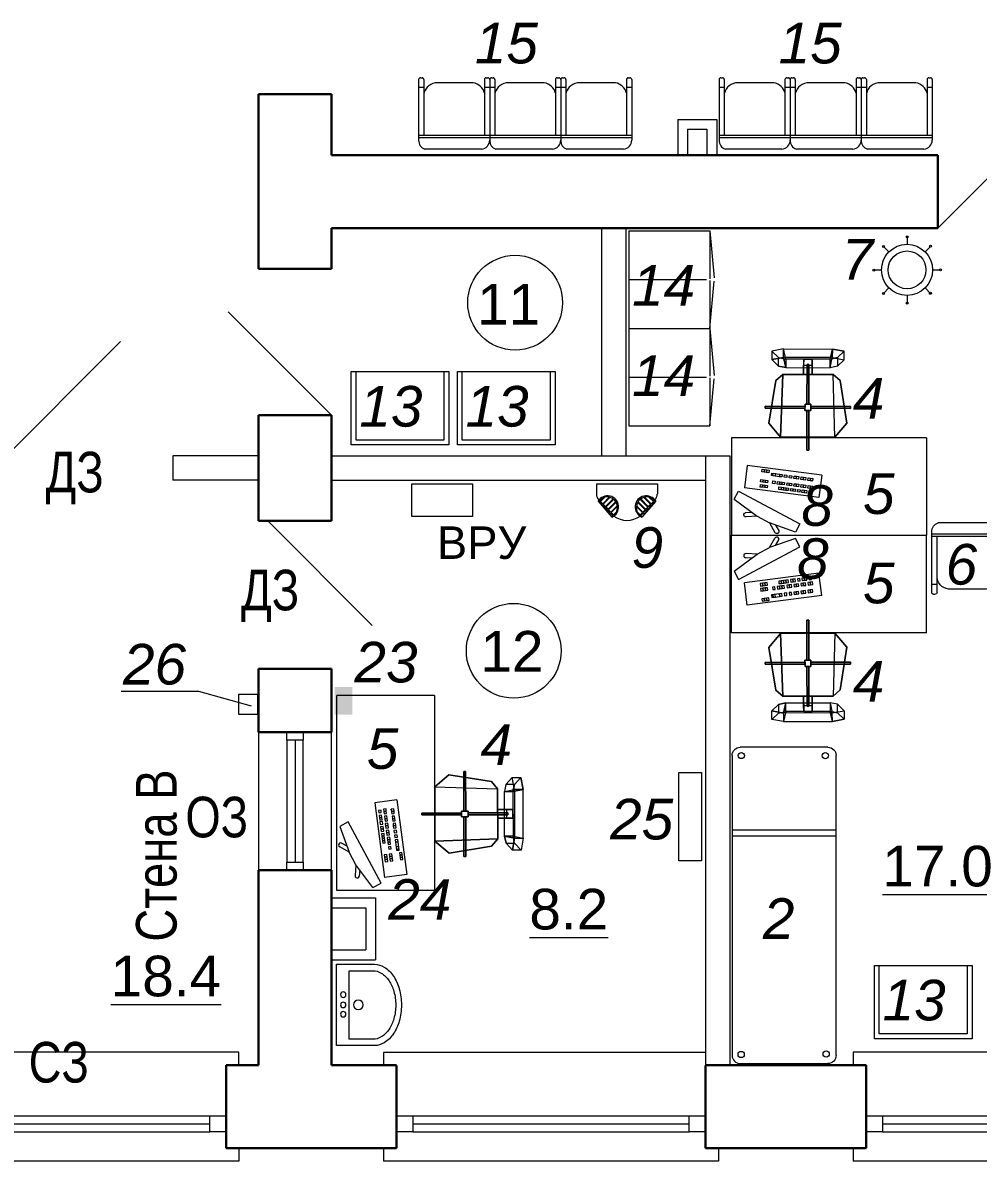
# Model space of a CAD drawing. Header units: metres. Extents: x 14591 to 15202, y 5442 to 5571.
# Drawn here: x 15081.36 to 15087.24, y 5452.81 to 5459.81 of the extents above; entities that cross this region are included whole.
import ezdxf
from ezdxf.enums import TextEntityAlignment as Align

# ---------------------------------------------------------------- set-up
doc = ezdxf.new("R2010")
doc.units = ezdxf.units.M
doc.header["$MEASUREMENT"] = 0
doc.linetypes.add('AM_DIN_F_W050x2', pattern=[0.003125, 0.00225, -0.000875])
for name, color, linetype, lineweight in [('1', 7, 'Continuous', 0), ('Level 44', 7, 'Continuous', 0), ('Level 63', 7, 'Continuous', 0), ('Стены', 7, 'Continuous', 13), ('ТХ Мебель', 7, 'Continuous', 30)]:
    doc.layers.add(name, color=color, linetype=linetype, lineweight=lineweight)
doc.layers.add('OBORUD MED', color=7, linetype='Continuous', lineweight=0, true_color=0xd20000)
doc.styles.add('MONOTXT', font='monotxt.shx', dxfattribs={"width": 0.8, "height": 0.5})
doc.styles.add('Style-Arial', font='arial.ttf')
doc.styles.add('Style-Arial IF', font='ariali.ttf')

# ---------------------------------------------------------------- blocks, each defined once
blk = doc.blocks.new('*U50')
at = {"layer": 'Стены', "color": 7, "linetype": 'Continuous', "lineweight": 0}
for p, q in [((-1.03, 0.335), (1.03, 0.335)), ((-1.03, 0.255), (-1.03, 0.335)), ((1.03, 0.255), (1.03, 0.335)), ((0.85, 0.155), (-0.85, 0.155)), ((0.85, 0.105), (-0.85, 0.105)), ((0.85, 0.055), (-0.85, 0.055)), ((1.03, -0.335), (1.03, -0.255)), ((-0.95, -0.335), (1.03, -0.335))]:
    blk.add_line(p, q, dxfattribs=at)
at = {"layer": 'Стены', "color": 7, "linetype": 'Continuous', "lineweight": 30}
for p, q in [((-0.95, -0.255), (-0.95, 0.255)), ((0.95, -0.255), (0.95, 0.255))]:
    blk.add_line(p, q, dxfattribs=at)
at = {"layer": 'Стены', "color": 7, "linetype": 'Continuous', "lineweight": 13, "flags": 128}
for points in [[(-0.95, 0.155), (-0.85, 0.155), (-0.85, 0.055), (-0.95, 0.055), (-0.95, 0.155)], [(0.85, 0.155), (0.95, 0.155), (0.95, 0.055), (0.85, 0.055), (0.85, 0.155)]]:
    blk.add_lwpolyline(points, close=True, dxfattribs=at)
blk = doc.blocks.new('*U54')
at = {"layer": 'Стены', "color": 7, "linetype": 'Continuous', "lineweight": 0}
for p, q in [((-0.335, -1.03), (-0.335, 1.03)), ((-0.255, 1.03), (-0.335, 1.03)), ((0.335, 1.03), (0.255, 1.03)), ((0.335, -1.03), (0.335, 1.03)), ((-0.155, 0.85), (-0.155, -0.85)), ((-0.105, 0.85), (-0.105, -0.85)), ((-0.055, 0.85), (-0.055, -0.85)), ((-0.255, -1.03), (-0.335, -1.03)), ((0.255, -1.03), (0.335, -1.03))]:
    blk.add_line(p, q, dxfattribs=at)
at = {"layer": 'Стены', "color": 7, "linetype": 'Continuous', "lineweight": 30}
for p, q in [((0.255, 0.95), (-0.255, 0.95)), ((0.255, -0.95), (-0.255, -0.95))]:
    blk.add_line(p, q, dxfattribs=at)
at = {"layer": 'Стены', "color": 7, "linetype": 'Continuous', "lineweight": 13, "flags": 128}
for points in [[(-0.155, 0.85), (-0.155, 0.95), (-0.055, 0.95), (-0.055, 0.85), (-0.155, 0.85)], [(-0.155, -0.95), (-0.155, -0.85), (-0.055, -0.85), (-0.055, -0.95), (-0.155, -0.95)]]:
    blk.add_lwpolyline(points, close=True, dxfattribs=at)
blk = doc.blocks.new('ум6')
at = {"layer": 'Стены', "color": 7, "linetype": 'Continuous', "lineweight": 0}
for p, q in [((-0.3251, 0), (-0.3251, -0.3056)), ((0.3251, 0), (-0.3251, 0)), ((0.3251, -0.3056), (0.3251, 0)), ((-0.2736, -0.1025), (-0.2736, -0.2938)), ((0.275, -0.1025), (-0.2736, -0.1025)), ((0.275, -0.2938), (0.275, -0.1025))]:
    blk.add_line(p, q, dxfattribs=at)
for centre, radius in [((-0.0823, -0.0542), 0.0217), ((-0.0007, -0.0542), 0.0217), ((0.0743, -0.0542), 0.0217), ((-0.0007, -0.1758), 0.0383)]:
    blk.add_circle(centre, radius, dxfattribs=at)
for centre, radius, start, end in [((-0.1804, -0.3056), 0.1447, 180, 212.11537), ((-0.1515, -0.2938), 0.1221, 180, 212.11537), ((-0.0786, -0.248), 0.2081, 212.11537, 236.5784), ((0.08, -0.248), 0.2081, 303.4216, 327.88463), ((0.1529, -0.2938), 0.1221, 327.88463, 0), ((0.1804, -0.3056), 0.1447, 327.88463, 0), ((-0.094, -0.2514), 0.2467, 212.11537, 236.5784), ((-0.0307, -0.1754), 0.2951, 236.5784, 254.7118), ((0.0321, -0.1754), 0.2951, 285.2882, 303.4216), ((0.094, -0.2514), 0.2467, 303.4216, 327.88463), ((-0.0372, -0.1654), 0.3498, 236.5784, 254.7118), ((0, -0.0292), 0.491, 254.7118, 270), ((0.0007, -0.0606), 0.4142, 254.7118, 270), ((0, -0.0292), 0.491, 270, 285.2882), ((0.0007, -0.0606), 0.4142, 270, 285.2882), ((0.0372, -0.1654), 0.3498, 285.2882, 303.4216)]:
    blk.add_arc(centre, radius, start, end, dxfattribs=at)
blk = doc.blocks.new('*U124')
at = {"color": 7, "linetype": 'Continuous', "lineweight": 0, "flags": 128}
blk.add_lwpolyline([(-0.2254, 0.3004), (0.2254, 0.3004), (0.2254, -0.3004), (-0.2254, -0.3004), (-0.2254, 0.3004)], close=True, dxfattribs=at)
blk.add_lwpolyline([(-0.2254, 0.2704), (0.1954, 0.2704), (0.1954, -0.2704), (-0.2254, -0.2704)], dxfattribs=at)
blk = doc.blocks.new('*U123')
at = {"color": 7, "linetype": 'Continuous', "lineweight": 0}
for p, q in [((-0.4658, 0.3201), (-0.4658, -0.3201)), ((-0.426, -0.3201), (-0.426, 0.3201))]:
    blk.add_line(p, q, dxfattribs=at)
at = {"color": 7, "linetype": 'Continuous', "lineweight": 0, "extrusion": (0, 0, -1), "flags": 128}
for points in [[(0.9227, 0.3201), (-0.9228, 0.3201)], [(0.9727, -0.2701), (0.9727, 0.2701)], [(-0.9728, 0.2701), (-0.9728, -0.2701)], [(-0.9228, -0.3201), (0.9227, -0.3201)]]:
    blk.add_lwpolyline(points, dxfattribs=at)
at = {"color": 7, "linetype": 'Continuous', "lineweight": 0, "extrusion": (0, 0, -1)}
for centre in [(0.922, 0.263), (-0.9173, 0.2639), (0.9207, -0.2534), (-0.914, -0.2592)]:
    blk.add_circle(centre, 0.0191, dxfattribs=at)
at = {"color": 7, "linetype": 'Continuous', "lineweight": 0}
for centre, start, end in [((-0.9227, 0.2701), 90, 180), ((-0.9227, -0.2701), 180, 270), ((0.9228, -0.2701), 270, 0)]:
    blk.add_arc(centre, 0.05, start, end, dxfattribs=at)
at = {"color": 7, "linetype": 'Continuous', "lineweight": 0, "extrusion": (0, 0, -1)}
blk.add_arc((-0.9228, 0.2701), 0.05, 90, 180, dxfattribs=at)
blk = doc.blocks.new('*U130')
at = {"layer": 'Стены', "color": 7, "linetype": 'Continuous', "lineweight": 0}
blk.add_line((-0.3, -0.2627), (0.3, -0.2627), dxfattribs=at)
at = {"layer": 'ТХ Мебель', "color": 7, "linetype": 'Continuous', "lineweight": 0, "ltscale": 5e-05}
for p, q in [((-0.3, 0.2373), (-0.0099, 0.2627)), ((-0.3, 0.2373), (-0.0048, 0.2373)), ((-0.3, -0.2627), (-0.3, 0.2373)), ((0, -0.2627), (0, 0.2148)), ((0.0048, 0.2373), (0.3, 0.2373)), ((0.3, 0.2373), (0.0105, 0.2626)), ((0.3, -0.2627), (0.3, 0.2373))]:
    blk.add_line(p, q, dxfattribs=at)
blk = doc.blocks.new('*U129')
at = {"color": 7, "linetype": 'Continuous', "lineweight": 0}
blk.add_line((-0.6, -0.0269), (-0.6, 0.5731), dxfattribs=at)
at = {"layer": 'Стены', "color": 7, "linetype": 'Continuous', "lineweight": 0}
for p, q in [((0.6, 0.5731), (-0.6, 0.5731)), ((0.6, -0.0269), (0.6, 0.5731)), ((0.1788, 0.5028), (0.2063, 0.5541)), ((0.5556, 0.301), (0.1788, 0.5028)), ((0.2063, 0.5541), (0.3657, 0.4974)), ((0.3283, 0.5107), (0.3089, 0.5443)), ((0.3657, 0.4974), (0.3324, 0.5551)), ((0.4423, 0.4564), (0.3657, 0.4974)), ((0.4423, 0.4564), (0.5088, 0.4606)), ((0.5827, 0.3515), (0.4423, 0.4564)), ((0.474, 0.4326), (0.5128, 0.4351)), ((0.5827, 0.3515), (0.5556, 0.301)), ((0.0435, 0.2035), (0.0614, 0.3404)), ((0.0614, 0.3404), (0.5202, 0.2805)), ((0.0987, 0.2708), (0.1007, 0.2863)), ((0.1007, 0.2863), (0.1152, 0.2844)), ((0.1072, 0.3016), (0.1092, 0.3172)), ((0.1216, 0.2998), (0.1072, 0.3016)), ((0.1092, 0.3172), (0.1237, 0.3153)), ((0.1152, 0.2844), (0.1132, 0.2689)), ((0.1132, 0.2689), (0.1152, 0.2844)), ((0.1152, 0.2844), (0.1297, 0.2825)), ((0.1237, 0.3153), (0.1216, 0.2998)), ((0.1297, 0.2825), (0.1276, 0.267)), ((0.1361, 0.2979), (0.1381, 0.3134)), ((0.1506, 0.296), (0.1361, 0.2979)), ((0.1381, 0.3134), (0.1526, 0.3115)), ((0.1421, 0.2651), (0.1441, 0.2806)), ((0.1441, 0.2806), (0.1586, 0.2787)), ((0.1506, 0.296), (0.1526, 0.3115)), ((0.1526, 0.3115), (0.1506, 0.296)), ((0.1651, 0.2941), (0.1506, 0.296)), ((0.1526, 0.3115), (0.1671, 0.3096)), ((0.1671, 0.3096), (0.1651, 0.2941)), ((0.177, 0.2925), (0.1791, 0.308)), ((0.1915, 0.2906), (0.177, 0.2925)), ((0.1791, 0.308), (0.1935, 0.3061)), ((0.1935, 0.3061), (0.1915, 0.2906)), ((0.206, 0.2887), (0.208, 0.3042)), ((0.2205, 0.2868), (0.206, 0.2887)), ((0.208, 0.3042), (0.2225, 0.3023)), ((0.2225, 0.3023), (0.2205, 0.2868)), ((0.2205, 0.2868), (0.2225, 0.3023)), ((0.2349, 0.285), (0.2205, 0.2868)), ((0.2225, 0.3023), (0.237, 0.3005)), ((0.237, 0.3005), (0.2349, 0.285)), ((0.2493, 0.2831), (0.2513, 0.2986)), ((0.2638, 0.2812), (0.2493, 0.2831)), ((0.2513, 0.2986), (0.2658, 0.2967)), ((0.2658, 0.2967), (0.2638, 0.2812)), ((0.2638, 0.2812), (0.2658, 0.2967)), ((0.2782, 0.2793), (0.2638, 0.2812)), ((0.2658, 0.2967), (0.2803, 0.2948)), ((0.2782, 0.2793), (0.2803, 0.2948)), ((0.2803, 0.2948), (0.2782, 0.2793)), ((0.2803, 0.2948), (0.2947, 0.2929)), ((0.2927, 0.2774), (0.2947, 0.2929)), ((0.2947, 0.2929), (0.2927, 0.2774)), ((0.2947, 0.2929), (0.3092, 0.291)), ((0.3092, 0.291), (0.3072, 0.2755)), ((0.3781, 0.2663), (0.3801, 0.2818)), ((0.3801, 0.2818), (0.3946, 0.2799)), ((0.5023, 0.1436), (0.5202, 0.2805)), ((0.1039, 0.2701), (0.0986, 0.2708)), ((0.1132, 0.2689), (0.0987, 0.2708)), ((0.0988, 0.2235), (0.1008, 0.239)), ((0.106, 0.2225), (0.0988, 0.2235)), ((0.1133, 0.2216), (0.0988, 0.2235)), ((0.106, 0.2383), (0.1008, 0.239)), ((0.1008, 0.239), (0.1153, 0.2371)), ((0.1276, 0.267), (0.1132, 0.2689)), ((0.1133, 0.2216), (0.1153, 0.2371)), ((0.1153, 0.2371), (0.1133, 0.2216)), ((0.1277, 0.2197), (0.1133, 0.2216)), ((0.1153, 0.2371), (0.1298, 0.2352)), ((0.1298, 0.2352), (0.1277, 0.2197)), ((0.1566, 0.2632), (0.1421, 0.2651)), ((0.1422, 0.2178), (0.1442, 0.2333)), ((0.1567, 0.2159), (0.1422, 0.2178)), ((0.1442, 0.2333), (0.1587, 0.2314)), ((0.1566, 0.2632), (0.1586, 0.2787)), ((0.1586, 0.2787), (0.1566, 0.2632)), ((0.1711, 0.2613), (0.1566, 0.2632)), ((0.1567, 0.2159), (0.1587, 0.2314)), ((0.1587, 0.2314), (0.1567, 0.2159)), ((0.1712, 0.214), (0.1567, 0.2159)), ((0.1586, 0.2787), (0.1731, 0.2768)), ((0.1587, 0.2314), (0.1732, 0.2295)), ((0.1731, 0.2768), (0.1711, 0.2613)), ((0.1732, 0.2295), (0.1712, 0.214)), ((0.1855, 0.2595), (0.1876, 0.275)), ((0.2, 0.2576), (0.1855, 0.2595)), ((0.1856, 0.2121), (0.1877, 0.2276)), ((0.2001, 0.2102), (0.1856, 0.2121)), ((0.1876, 0.275), (0.202, 0.2731)), ((0.1877, 0.2276), (0.2021, 0.2258)), ((0.202, 0.2731), (0.2, 0.2576)), ((0.2, 0.2576), (0.202, 0.2731)), ((0.2145, 0.2557), (0.2, 0.2576)), ((0.2001, 0.2102), (0.2021, 0.2258)), ((0.2021, 0.2258), (0.2001, 0.2102)), ((0.2146, 0.2084), (0.2001, 0.2102)), ((0.202, 0.2731), (0.2165, 0.2712)), ((0.2021, 0.2258), (0.2166, 0.2239)), ((0.2165, 0.2712), (0.2145, 0.2557)), ((0.2166, 0.2239), (0.2146, 0.2084)), ((0.229, 0.2538), (0.231, 0.2693)), ((0.2434, 0.2519), (0.229, 0.2538)), ((0.2291, 0.2065), (0.2311, 0.222)), ((0.231, 0.2693), (0.2455, 0.2674)), ((0.2311, 0.222), (0.2456, 0.2201)), ((0.2434, 0.2519), (0.2455, 0.2674)), ((0.2455, 0.2674), (0.2434, 0.2519)), ((0.2579, 0.25), (0.2434, 0.2519)), ((0.2456, 0.2201), (0.2435, 0.2046)), ((0.2455, 0.2674), (0.2599, 0.2655)), ((0.2599, 0.2655), (0.2579, 0.25)), ((0.258, 0.2027), (0.26, 0.2182)), ((0.26, 0.2182), (0.2745, 0.2163)), ((0.2724, 0.2481), (0.2744, 0.2636)), ((0.2869, 0.2462), (0.2724, 0.2481)), ((0.2745, 0.2163), (0.2725, 0.2008)), ((0.2744, 0.2636), (0.2889, 0.2617)), ((0.2927, 0.2774), (0.2782, 0.2793)), ((0.2889, 0.2617), (0.2869, 0.2462)), ((0.2869, 0.2462), (0.2889, 0.2617)), ((0.3013, 0.2443), (0.2869, 0.2462)), ((0.2869, 0.1989), (0.289, 0.2144)), ((0.2889, 0.2617), (0.3034, 0.2598)), ((0.289, 0.2144), (0.3034, 0.2125)), ((0.3072, 0.2755), (0.2927, 0.2774)), ((0.3034, 0.2598), (0.3013, 0.2443)), ((0.3013, 0.2443), (0.3034, 0.2598)), ((0.3158, 0.2424), (0.3013, 0.2443)), ((0.3013, 0.197), (0.3033, 0.2125)), ((0.3034, 0.2125), (0.3014, 0.197)), ((0.3033, 0.2125), (0.3534, 0.206)), ((0.3034, 0.2598), (0.3178, 0.2579)), ((0.3178, 0.2579), (0.3158, 0.2424)), ((0.3303, 0.2405), (0.3323, 0.256)), ((0.3448, 0.2387), (0.3303, 0.2405)), ((0.3323, 0.256), (0.3468, 0.2542)), ((0.3468, 0.2542), (0.3448, 0.2387)), ((0.3752, 0.2352), (0.3772, 0.2507)), ((0.3896, 0.2333), (0.3752, 0.2352)), ((0.3772, 0.2507), (0.3917, 0.2488)), ((0.3925, 0.2644), (0.3781, 0.2663)), ((0.3896, 0.2333), (0.3917, 0.2488)), ((0.3917, 0.2488), (0.3896, 0.2333)), ((0.4041, 0.2314), (0.3896, 0.2333)), ((0.3917, 0.2488), (0.4061, 0.2469)), ((0.3946, 0.2799), (0.3925, 0.2644)), ((0.3925, 0.2644), (0.3946, 0.2799)), ((0.407, 0.2625), (0.3925, 0.2644)), ((0.3946, 0.2799), (0.409, 0.278)), ((0.4061, 0.2469), (0.4041, 0.2314)), ((0.4041, 0.2314), (0.4061, 0.2469)), ((0.4186, 0.2295), (0.4041, 0.2314)), ((0.4061, 0.2469), (0.4206, 0.245)), ((0.407, 0.2625), (0.409, 0.278)), ((0.409, 0.278), (0.407, 0.2625)), ((0.4215, 0.2606), (0.407, 0.2625)), ((0.409, 0.278), (0.4235, 0.2761)), ((0.4206, 0.245), (0.4186, 0.2295)), ((0.4235, 0.2761), (0.4215, 0.2606)), ((0.0435, 0.2035), (0.5023, 0.1436)), ((0.2435, 0.2046), (0.2291, 0.2065)), ((0.2725, 0.2008), (0.258, 0.2027)), ((0.3014, 0.197), (0.2869, 0.1989)), ((0.3514, 0.1905), (0.3013, 0.197)), ((0.3296, 0.1933), (0.3317, 0.2088)), ((0.3441, 0.1914), (0.3296, 0.1933)), ((0.3317, 0.2088), (0.3461, 0.2069)), ((0.3461, 0.2069), (0.3441, 0.1914)), ((0.3534, 0.206), (0.3514, 0.1905)), ((0.367, 0.1728), (0.369, 0.1883)), ((0.3815, 0.1709), (0.367, 0.1728)), ((0.369, 0.1883), (0.3835, 0.1864)), ((0.3815, 0.1709), (0.3835, 0.1864)), ((0.3835, 0.1864), (0.3815, 0.1709)), ((0.396, 0.169), (0.3815, 0.1709)), ((0.3835, 0.1864), (0.398, 0.1845)), ((0.398, 0.1845), (0.396, 0.169)), ((0.396, 0.169), (0.398, 0.1845)), ((0.4104, 0.1671), (0.396, 0.169)), ((0.398, 0.1845), (0.4125, 0.1826)), ((0.4125, 0.1826), (0.4104, 0.1671)), ((0.1238, -0.1944), (0.1244, 0.05)), ((0.1244, 0.05), (0.1238, -0.1944)), ((0.1238, -0.1944), (0.1244, 0.05)), ((0.1244, 0.05), (0.1244, 0.05)), ((0.1244, 0.05), (0.1244, 0.05)), ((0.1244, 0.05), (0.1359, 0.05)), ((0.1359, 0.05), (0.1244, 0.05)), ((0.1244, 0.05), (0.1359, 0.05)), ((0.1359, 0.05), (0.1354, -0.1944)), ((0.1354, -0.1944), (0.1359, 0.05)), ((0.1359, 0.05), (0.1354, -0.1944)), ((0.1359, 0.05), (0.1359, 0.05)), ((0.1359, 0.05), (0.1359, 0.05)), ((-0.6, -0.0269), (0.6, -0.0269)), ((-0.1106, -0.1158), (-0.0371, -0.03)), ((-0.0371, -0.03), (-0.1106, -0.1158)), ((-0.1106, -0.1158), (-0.0371, -0.03)), ((-0.0371, -0.03), (0.2971, -0.0307)), ((0.2971, -0.0307), (-0.0371, -0.03)), ((0.2971, -0.0307), (-0.0371, -0.03)), ((-0.0371, -0.03), (-0.0252, -0.416)), ((-0.0371, -0.03), (-0.0252, -0.416)), ((0.2834, -0.4167), (0.2971, -0.0307)), ((0.2971, -0.0307), (0.2834, -0.4167)), ((0.2971, -0.0307), (0.3702, -0.1169)), ((0.3702, -0.1169), (0.2971, -0.0307)), ((0.3702, -0.1169), (0.2971, -0.0307)), ((-0.0691, -0.3784), (-0.1106, -0.1158)), ((-0.1106, -0.1158), (-0.0691, -0.3784)), ((-0.0691, -0.3784), (-0.1106, -0.1158)), ((0.3702, -0.1169), (0.3275, -0.3793)), ((0.3275, -0.3793), (0.3702, -0.1169)), ((0.3275, -0.3793), (0.3702, -0.1169)), ((-0.1325, -0.2194), (-0.1324, -0.2078)), ((-0.1324, -0.2078), (-0.1325, -0.2194)), ((-0.1325, -0.2194), (-0.1324, -0.2078)), ((-0.1324, -0.2078), (-0.1324, -0.2078)), ((-0.1324, -0.2078), (0.112, -0.2084)), ((0.112, -0.2084), (-0.1324, -0.2078)), ((-0.1324, -0.2078), (-0.1324, -0.2078)), ((-0.1324, -0.2078), (0.112, -0.2084)), ((0.1119, -0.2339), (0.112, -0.1944)), ((0.112, -0.1944), (0.1119, -0.2339)), ((0.112, -0.1944), (0.1472, -0.1945)), ((0.1472, -0.1945), (0.112, -0.1944)), ((0.112, -0.2084), (0.112, -0.2084)), ((0.112, -0.2084), (0.112, -0.2199)), ((0.1354, -0.1944), (0.1238, -0.1944)), ((0.1354, -0.1944), (0.1354, -0.1944)), ((0.1472, -0.1945), (0.1471, -0.234)), ((0.1471, -0.234), (0.1472, -0.1945)), ((0.3916, -0.209), (0.1471, -0.2084)), ((0.1471, -0.2084), (0.1471, -0.2084)), ((0.1471, -0.2084), (0.3916, -0.209)), ((0.1471, -0.2084), (0.1471, -0.22)), ((0.3916, -0.209), (0.1471, -0.2084)), ((0.3916, -0.209), (0.3916, -0.209)), ((0.3916, -0.2205), (0.3916, -0.209)), ((0.3916, -0.209), (0.3916, -0.209)), ((0.3916, -0.209), (0.3916, -0.2206)), ((0.3916, -0.2205), (0.3916, -0.209)), ((-0.1325, -0.2194), (-0.1325, -0.2194)), ((0.112, -0.2199), (-0.1325, -0.2194)), ((-0.1325, -0.2194), (-0.1325, -0.2194)), ((-0.1325, -0.2194), (0.112, -0.2199)), ((0.112, -0.2199), (-0.1325, -0.2194)), ((0.1471, -0.234), (0.1119, -0.2339)), ((0.1119, -0.2339), (0.1471, -0.234)), ((0.1237, -0.2339), (0.1232, -0.4784)), ((0.1232, -0.4784), (0.1237, -0.2339)), ((0.1237, -0.2339), (0.1232, -0.4784)), ((0.1353, -0.234), (0.1237, -0.2339)), ((0.1348, -0.4784), (0.1353, -0.234)), ((0.1353, -0.234), (0.1348, -0.4784)), ((0.1348, -0.4784), (0.1353, -0.234)), ((0.1353, -0.234), (0.1353, -0.234)), ((0.1471, -0.22), (0.3916, -0.2206)), ((0.3916, -0.2205), (0.1471, -0.22)), ((0.1471, -0.22), (0.3916, -0.2205)), ((0.3916, -0.2206), (0.3916, -0.2205)), ((0.3916, -0.2206), (0.3916, -0.2205)), ((-0.0252, -0.416), (-0.0691, -0.3784)), ((-0.0691, -0.3784), (-0.0252, -0.416)), ((-0.0252, -0.416), (-0.0691, -0.3784)), ((0.2834, -0.4167), (-0.0252, -0.416)), ((-0.0252, -0.416), (0.2834, -0.4167)), ((-0.0252, -0.416), (0.2834, -0.4167)), ((0.1025, -0.5106), (0.1027, -0.4163)), ((0.1025, -0.5106), (0.1027, -0.4163)), ((0.1027, -0.4163), (0.1026, -0.4735)), ((0.1026, -0.4735), (0.1027, -0.4163)), ((0.1027, -0.4163), (0.1555, -0.4164)), ((0.1027, -0.4163), (0.1555, -0.4164)), ((0.1555, -0.4164), (0.1553, -0.5107)), ((0.1555, -0.4164), (0.1553, -0.5107)), ((0.1554, -0.4736), (0.1555, -0.4164)), ((0.1555, -0.4164), (0.1554, -0.4736)), ((0.3275, -0.3793), (0.2834, -0.4167)), ((0.2834, -0.4167), (0.3275, -0.3793)), ((0.2834, -0.4167), (0.3275, -0.3793)), ((-0.052, -0.4669), (-0.0942, -0.5064)), ((-0.0942, -0.5064), (-0.052, -0.4669)), ((-0.0521, -0.5197), (-0.052, -0.4669)), ((-0.0521, -0.5197), (-0.052, -0.4669)), ((-0.052, -0.4669), (-0.008, -0.4576)), ((-0.052, -0.4669), (-0.008, -0.4576)), ((-0.008, -0.4576), (-0.0209, -0.5197)), ((-0.008, -0.4576), (-0.0209, -0.5197)), ((-0.008, -0.4576), (-0.0081, -0.5103)), ((-0.008, -0.4576), (-0.0081, -0.5103)), ((0.2661, -0.4582), (-0.008, -0.4576)), ((0.2661, -0.4582), (-0.008, -0.4576)), ((0.1026, -0.4735), (0.1025, -0.5106)), ((0.1554, -0.4736), (0.1026, -0.4735)), ((0.1232, -0.4784), (0.1232, -0.4784)), ((0.1232, -0.4784), (0.1348, -0.4784)), ((0.1348, -0.4784), (0.1232, -0.4784)), ((0.1232, -0.4784), (0.1232, -0.4784)), ((0.1232, -0.4784), (0.1348, -0.4784)), ((0.1348, -0.4784), (0.1348, -0.4784)), ((0.1348, -0.4784), (0.1348, -0.4784)), ((0.1553, -0.5107), (0.1554, -0.4736)), ((0.266, -0.511), (0.2661, -0.4582)), ((0.266, -0.511), (0.2661, -0.4582)), ((0.2661, -0.4582), (0.31, -0.4677)), ((0.31, -0.4677), (0.2661, -0.4582)), ((0.2661, -0.4582), (0.2787, -0.5203)), ((0.2787, -0.5203), (0.2661, -0.4582)), ((0.31, -0.4677), (0.3099, -0.5205)), ((0.31, -0.4677), (0.3099, -0.5205)), ((0.352, -0.5074), (0.31, -0.4677)), ((0.352, -0.5074), (0.31, -0.4677)), ((-0.0942, -0.5064), (-0.0943, -0.5592)), ((-0.0942, -0.5064), (-0.0943, -0.5592)), ((-0.0943, -0.5592), (-0.0521, -0.5197)), ((-0.0943, -0.5592), (-0.0521, -0.5197)), ((-0.0943, -0.5592), (-0.0211, -0.5724)), ((-0.0211, -0.5724), (-0.0943, -0.5592)), ((-0.0209, -0.5197), (-0.0942, -0.5064)), ((-0.0209, -0.5197), (-0.0942, -0.5064)), ((-0.0081, -0.5103), (-0.0521, -0.5197)), ((-0.0521, -0.5197), (-0.0081, -0.5103)), ((-0.0081, -0.5103), (-0.0211, -0.5724)), ((-0.0211, -0.5724), (-0.0081, -0.5103)), ((-0.0211, -0.5724), (-0.0209, -0.5197)), ((-0.0211, -0.5724), (-0.0209, -0.5197)), ((-0.0209, -0.5197), (0.2787, -0.5203)), ((-0.0209, -0.5197), (0.2787, -0.5203)), ((-0.0081, -0.5103), (0.266, -0.511)), ((-0.0081, -0.5103), (0.266, -0.511)), ((0.1553, -0.5107), (0.1025, -0.5106)), ((0.3099, -0.5205), (0.266, -0.511)), ((0.266, -0.511), (0.2786, -0.5731)), ((0.3099, -0.5205), (0.266, -0.511)), ((0.266, -0.511), (0.2786, -0.5731)), ((0.2787, -0.5203), (0.2786, -0.5731)), ((0.2787, -0.5203), (0.2786, -0.5731)), ((0.2786, -0.5731), (0.3519, -0.5602)), ((0.2786, -0.5731), (0.3519, -0.5602)), ((0.352, -0.5074), (0.2787, -0.5203)), ((0.2787, -0.5203), (0.352, -0.5074)), ((0.3099, -0.5205), (0.3519, -0.5602)), ((0.3519, -0.5602), (0.3099, -0.5205)), ((0.3519, -0.5602), (0.352, -0.5074)), ((0.3519, -0.5602), (0.352, -0.5074)), ((0.2786, -0.5731), (-0.0211, -0.5724)), ((0.2786, -0.5731), (-0.0211, -0.5724))]:
    blk.add_line(p, q, dxfattribs=at)
at = {"layer": 'Стены', "color": 7, "linetype": 'Continuous', "lineweight": 0, "extrusion": (0, 0, -1)}
for centre, start, end in [((-0.3206, 0.5497), 335.17957, 155.21651), ((-0.5108, 0.4479), 81.13048, 261.16742)]:
    blk.add_arc(centre, 0.0129, start, end, dxfattribs=at)
blk = doc.blocks.new('*U131')
at = {"layer": 'Стены', "color": 7, "linetype": 'Continuous', "lineweight": 0}
for p, q in [((-0.2084, 0.2185), (0.1503, 0.2185)), ((-0.1597, 0.1867), (-0.1597, 0.2185)), ((0.1358, -0.2186), (0.1358, 0.2185)), ((0.15, -0.2186), (0.15, 0.2185)), ((0.1503, 0.2185), (0.1691, 0.2185)), ((-0.2193, 0.208), (-0.2193, 0.1978)), ((-0.2084, 0.1867), (0.1358, 0.1867)), ((0.2193, -0.1679), (0.2193, 0.1803)), ((-0.1885, -0.1177), (-0.1885, 0.1082)), ((-0.2193, -0.1972), (-0.2193, -0.2075)), ((-0.2084, -0.1867), (0.1358, -0.1867)), ((-0.1597, -0.2186), (-0.1597, -0.1867)), ((-0.2084, -0.2186), (0.1649, -0.2186))]:
    blk.add_line(p, q, dxfattribs=at)
at = {"layer": 'Стены', "color": 7, "linetype": 'Continuous', "lineweight": 0, "extrusion": (0, 0, -1)}
for centre, radius, start, end in [((0.2089, 0.2082), 0.0104, 358.97961, 94.07783), ((-0.1666, 0.1632), 0.0554, 87.40321, 162.07003), ((0.2083, 0.1977), 0.011, 270.46702, 0.46702), ((0.1042, 0.1045), 0.0844, 358.34386, 76.96656), ((0.1052, -0.1048), 0.0844, 283.03344, 351.23736), ((0.2083, -0.2076), 0.011, 270.46702, 0.46702), ((0.2089, -0.1971), 0.0104, 358.97961, 94.07783), ((-0.1644, -0.1636), 0.055, 184.51823, 270.46702)]:
    blk.add_arc(centre, radius, start, end, dxfattribs=at)
blk = doc.blocks.new('*U132')
at = {"color": 7, "linetype": 'Continuous', "lineweight": 0}
for p, q in [((-0.1455, 0.1452), (-0.112, 0.1117)), ((-0.1455, 0.1452), (-0.112, 0.1117)), ((-0.0007, 0.2052), (-0.0007, 0.1578)), ((-0.0007, 0.2052), (-0.0007, 0.1578)), ((0.144, 0.1452), (0.1105, 0.1117)), ((0.144, 0.1452), (0.1105, 0.1117)), ((-0.2055, 0.0004), (-0.1581, 0.0004)), ((-0.2055, 0.0004), (-0.1581, 0.0004)), ((0.1566, 0.0004), (0.204, 0.0004)), ((0.1566, 0.0004), (0.204, 0.0004)), ((-0.112, -0.1108), (-0.1455, -0.1444)), ((-0.112, -0.1108), (-0.1455, -0.1444)), ((0.1105, -0.1108), (0.144, -0.1444)), ((0.1105, -0.1108), (0.144, -0.1444)), ((-0.0007, -0.1569), (-0.0007, -0.2043)), ((-0.0007, -0.1569), (-0.0007, -0.2043))]:
    blk.add_line(p, q, dxfattribs=at)
at = {"color": 7, "linetype": 'Continuous', "lineweight": 0, "flags": 128}
for points in [[(-0.0067, 0.2042, -1), (0.0056, 0.2042, -1), (-0.0067, 0.2042)], [(-0.0067, 0.2042, -1), (0.0056, 0.2042, -1), (-0.0067, 0.2042)], [(-0.1517, 0.1447, -1), (-0.1394, 0.1447, -1), (-0.1517, 0.1447)], [(-0.1517, 0.1447, -1), (-0.1394, 0.1447, -1), (-0.1517, 0.1447)], [(0.1382, 0.1461, -1), (0.1505, 0.1461, -1), (0.1382, 0.1461)], [(0.1382, 0.1461, -1), (0.1505, 0.1461, -1), (0.1382, 0.1461)], [(-0.2107, -0.0008, -1), (-0.1984, -0.0008, -1), (-0.2107, -0.0008)], [(-0.2107, -0.0008, -1), (-0.1984, -0.0008, -1), (-0.2107, -0.0008)], [(0.1984, 0.0006, -1), (0.2107, 0.0006, -1), (0.1984, 0.0006)], [(0.1984, 0.0006, -1), (0.2107, 0.0006, -1), (0.1984, 0.0006)], [(-0.1524, -0.1443, -1), (-0.1402, -0.1443, -1), (-0.1524, -0.1443)], [(-0.1524, -0.1443, -1), (-0.1402, -0.1443, -1), (-0.1524, -0.1443)], [(0.1366, -0.1439, -1), (0.1489, -0.1439, -1), (0.1366, -0.1439)], [(0.1366, -0.1439, -1), (0.1489, -0.1439, -1), (0.1366, -0.1439)], [(-0.0066, -0.2042, -1), (0.0056, -0.2042, -1), (-0.0066, -0.2042)], [(-0.0066, -0.2042, -1), (0.0056, -0.2042, -1), (-0.0066, -0.2042)]]:
    blk.add_lwpolyline(points, format="xyb", dxfattribs=at)
at = {"color": 7, "linetype": 'Continuous', "lineweight": 0}
for radius in [0.1573, 0.1573, 0.1164]:
    blk.add_circle((-0.0007, 0.0004), radius, dxfattribs=at)
blk = doc.blocks.new('*U322')
at = {"layer": 'OBORUD MED', "color": 7, "lineweight": 0, "ltscale": 1e-06}
for p, q in [((0.0051, 0.1775), (-0.0922, 0.0929)), ((-0.0319, 0.1363), (-0.0367, 0.1411)), ((-0.0319, 0.1363), (-0.0177, 0.1505)), ((-0.0277, 0.132), (-0.0135, 0.1462)), ((-0.0177, 0.1505), (-0.0216, 0.1543)), ((-0.0151, 0.1531), (-0.0187, 0.1568)), ((-0.0151, 0.1531), (-0.0009, 0.1673)), ((0.0287, 0.1041), (-0.0135, 0.1462)), ((-0.0108, 0.1489), (0.0034, 0.1631)), ((0.0299, 0.1082), (-0.0108, 0.1489)), ((-0.0009, 0.1673), (-0.0035, 0.17)), ((0.0018, 0.17), (-0.0007, 0.1724)), ((0.0018, 0.17), (0.0075, 0.1757)), ((0.031, 0.1355), (0.0034, 0.1631)), ((0.006, 0.1657), (0.012, 0.1717)), ((0.0294, 0.1423), (0.006, 0.1657)), ((0.1127, 0.1875), (0.0483, 0.1875)), ((0.1127, 0.1875), (0.1127, -0.1875)), ((-0.0824, 0.0858), (-0.0909, 0.0942)), ((-0.0851, 0.0831), (-0.0877, 0.0858)), ((-0.0854, 0.0828), (-0.0851, 0.0831)), ((-0.0824, 0.0858), (-0.0682, 0.0999)), ((-0.0814, 0.0783), (-0.0808, 0.0789)), ((-0.0728, 0.0708), (-0.0808, 0.0789)), ((-0.0782, 0.0815), (-0.064, 0.0957)), ((-0.0605, 0.0638), (-0.0782, 0.0815)), ((-0.0682, 0.0999), (-0.0756, 0.1073)), ((-0.0656, 0.1026), (-0.0728, 0.1098)), ((-0.0656, 0.1026), (-0.0514, 0.1168)), ((-0.027, 0.0588), (-0.064, 0.0957)), ((-0.0613, 0.0984), (-0.0471, 0.1125)), ((-0.0224, 0.0594), (-0.0613, 0.0984)), ((-0.0514, 0.1168), (-0.0576, 0.123)), ((-0.0487, 0.1194), (-0.0548, 0.1255)), ((-0.0487, 0.1194), (-0.0345, 0.1336)), ((-0.0016, 0.067), (-0.0471, 0.1125)), ((-0.0445, 0.1152), (-0.0303, 0.1294)), ((0.0017, 0.069), (-0.0445, 0.1152)), ((-0.0345, 0.1336), (-0.0396, 0.1387)), ((0.0167, 0.0823), (-0.0303, 0.1294)), ((0.0191, 0.0853), (-0.0277, 0.132)), ((-0.0605, -0.0639), (-0.0782, -0.0815)), ((-0.027, -0.0588), (-0.064, -0.0957)), ((-0.0224, -0.0594), (-0.0613, -0.0984)), ((-0.0016, -0.067), (-0.0471, -0.1126)), ((0.0017, -0.069), (-0.0445, -0.1152)), ((0.0051, -0.1775), (-0.0922, -0.0929)), ((-0.0824, -0.0858), (-0.0909, -0.0942)), ((-0.0851, -0.0831), (-0.0877, -0.0858)), ((-0.0854, -0.0828), (-0.0851, -0.0831)), ((-0.0824, -0.0858), (-0.0682, -0.1)), ((-0.0814, -0.0783), (-0.0808, -0.0789)), ((-0.0728, -0.0709), (-0.0808, -0.0789)), ((-0.0782, -0.0815), (-0.064, -0.0957)), ((-0.0682, -0.1), (-0.0756, -0.1073)), ((-0.0656, -0.1026), (-0.0728, -0.1098)), ((-0.0656, -0.1026), (-0.0514, -0.1168)), ((-0.0613, -0.0984), (-0.0471, -0.1126)), ((-0.0514, -0.1168), (-0.0576, -0.123)), ((-0.0487, -0.1194), (-0.0548, -0.1255)), ((-0.0487, -0.1194), (-0.0345, -0.1336)), ((-0.0445, -0.1152), (-0.0303, -0.1294)), ((-0.0345, -0.1336), (-0.0396, -0.1387)), ((-0.0319, -0.1363), (-0.0367, -0.1411)), ((-0.0319, -0.1363), (-0.0177, -0.1505)), ((0.0167, -0.0823), (-0.0303, -0.1294)), ((0.0191, -0.0853), (-0.0277, -0.132)), ((-0.0277, -0.132), (-0.0135, -0.1462)), ((0.0287, -0.1041), (-0.0135, -0.1462)), ((0.0299, -0.1082), (-0.0108, -0.1489)), ((0.031, -0.1355), (0.0034, -0.1631)), ((-0.0177, -0.1505), (-0.0216, -0.1543)), ((-0.0151, -0.1531), (-0.0187, -0.1568)), ((-0.0151, -0.1531), (-0.0009, -0.1673)), ((-0.0108, -0.1489), (0.0034, -0.1631)), ((-0.0009, -0.1673), (-0.0035, -0.17)), ((0.0018, -0.17), (-0.0007, -0.1724)), ((0.0018, -0.17), (0.0075, -0.1757)), ((0.0294, -0.1423), (0.006, -0.1657)), ((0.006, -0.1657), (0.012, -0.1717)), ((0.1127, -0.1875), (0.0483, -0.1875))]:
    blk.add_line(p, q, dxfattribs=at)
for centre, radius, start, end in [((-0.0342, 0.1244), 0.0661, 208.50219, 53.48916), ((-0.0293, 0.1188), 0.0681, 202.37697, 59.61438), ((0.0509, 0.1321), 0.0554, 92.60494, 133.4621), ((0.024, 0), 0.1367, 143.56995, 216.43005), ((-0.0293, -0.1188), 0.0681, 300.38562, 157.62303), ((-0.0342, -0.1244), 0.0661, 306.51084, 151.49781), ((0.0509, -0.1321), 0.0554, 226.5379, 267.39506)]:
    blk.add_arc(centre, radius, start, end, dxfattribs=at)
blk = doc.blocks.new('*U143')
at = {"layer": 'Стены', "color": 7, "linetype": 'Continuous', "lineweight": 0}
for p, q in [((-0.2084, 0.2185), (0.1503, 0.2185)), ((-0.1597, 0.1867), (-0.1597, 0.2185)), ((0.1358, -0.2186), (0.1358, 0.2185)), ((0.15, -0.2186), (0.15, 0.2185)), ((0.1503, 0.2185), (0.1691, 0.2185)), ((-0.2193, 0.208), (-0.2193, 0.1978)), ((-0.2084, 0.1867), (0.1358, 0.1867)), ((0.2193, -0.1679), (0.2193, 0.1803)), ((-0.1885, -0.1177), (-0.1885, 0.1082)), ((-0.2193, -0.1972), (-0.2193, -0.2075)), ((-0.2084, -0.1867), (0.1358, -0.1867)), ((-0.1597, -0.2186), (-0.1597, -0.1867)), ((-0.2084, -0.2186), (0.1649, -0.2186))]:
    blk.add_line(p, q, dxfattribs=at)
at = {"layer": 'Стены', "color": 7, "linetype": 'Continuous', "lineweight": 0, "extrusion": (0, 0, -1)}
for centre, radius, start, end in [((0.2089, 0.2082), 0.0104, 358.97961, 94.07783), ((-0.1666, 0.1632), 0.0554, 87.40321, 162.07003), ((0.2083, 0.1977), 0.011, 270.46702, 0.46702), ((0.1042, 0.1045), 0.0844, 358.34386, 76.96656), ((0.1052, -0.1048), 0.0844, 283.03344, 351.23736), ((0.2083, -0.2076), 0.011, 270.46702, 0.46702), ((0.2089, -0.1971), 0.0104, 358.97961, 94.07783), ((-0.1644, -0.1636), 0.055, 184.51823, 270.46702)]:
    blk.add_arc(centre, radius, start, end, dxfattribs=at)

msp = doc.modelspace()

# ---------------------------------------------------------------- linework, layer by layer
at = {"color": 7, "linetype": 'Continuous', "lineweight": 13}
for p, q in [((15084.91698868, 5458.55079434), (15084.91698868, 5457.15079434)), ((15085.06698868, 5458.55079434), (15085.06698868, 5457.15079434)), ((15083.25698868, 5457.15079434), (15085.70698868, 5457.15079434)), ((15083.25698868, 5457.00079434), (15085.55698868, 5457.00079434))]:
    msp.add_line(p, q, dxfattribs=at)
at = {"color": 7, "linetype": 'Continuous', "lineweight": 0}
for p, q in [((15082.98198868, 5455.40079434), (15082.98198868, 5454.65079434)), ((15083.03198868, 5455.40079434), (15083.03198868, 5454.65079434)), ((15083.08198868, 5454.65079434), (15083.08198868, 5455.40079434))]:
    msp.add_line(p, q, dxfattribs=at)
at = {"color": 7, "linetype": 'Continuous', "lineweight": 0, "flags": 128}
for points in [[(15082.80387329, 5455.6822453), (15082.68482173, 5455.6822453), (15082.68482173, 5455.56202185), (15082.80387329, 5455.56202185), (15082.80387329, 5455.6822453)], [(15085.53302579, 5454.65951337), (15085.39437748, 5454.65951337), (15085.39437748, 5455.20248238), (15085.53302579, 5455.20248238), (15085.53302579, 5454.65951337)]]:
    msp.add_lwpolyline(points, close=True, dxfattribs=at)
at = {"color": 7, "linetype": 'Continuous', "lineweight": 13, "flags": 128}
for points in [[(15082.98198868, 5455.45079434), (15083.08198868, 5455.45079434), (15083.08198868, 5455.40079434), (15082.98198868, 5455.40079434), (15082.98198868, 5455.45079434)], [(15082.98198868, 5454.65079434), (15083.08198868, 5454.65079434), (15083.08198868, 5454.60079434), (15082.98198868, 5454.60079434), (15082.98198868, 5454.65079434)]]:
    msp.add_lwpolyline(points, close=True, dxfattribs=at)
at = {"layer": 'Level 63', "color": 7, "linetype": 'Continuous', "lineweight": 0, "flags": 128}
msp.add_lwpolyline([(15081.96174954, 5455.70211099), (15082.43683928, 5455.70211099), (15082.76220377, 5455.61276685)], dxfattribs=at)
at = {"layer": 'Стены', "color": 7, "linetype": 'Continuous', "lineweight": 30}
for p, q in [((15083.25698868, 5459.37579434), (15082.80698868, 5459.37579434)), ((15082.80698868, 5459.37579434), (15082.80698868, 5458.30079434)), ((15083.25698868, 5459.37579434), (15083.25698868, 5459.00079434)), ((15083.25698868, 5459.00079434), (15086.98698868, 5459.00079434)), ((15086.98698868, 5459.00079434), (15086.98698868, 5458.55079434)), ((15083.25698868, 5458.55079434), (15083.25698868, 5458.30079434)), ((15083.25698868, 5458.55079434), (15086.98698868, 5458.55079434)), ((15082.80698868, 5458.30079434), (15083.25698868, 5458.30079434)), ((15082.80698868, 5457.40079434), (15083.25698868, 5457.40079434)), ((15082.80698868, 5457.40079434), (15082.80698868, 5456.75079434)), ((15083.25698868, 5457.40079434), (15083.25698868, 5456.75079434)), ((15082.80698868, 5456.75079434), (15083.25698868, 5456.75079434)), ((15082.80698868, 5456.75079434), (15083.25698868, 5456.75079434)), ((15082.80698868, 5455.84079434), (15082.80698868, 5455.45079434)), ((15082.80698868, 5455.84079434), (15083.25698868, 5455.84079434)), ((15082.80698868, 5455.84079434), (15083.25698868, 5455.84079434)), ((15083.25698868, 5455.84079434), (15083.25698868, 5455.45079434)), ((15082.80698868, 5455.45079434), (15083.25698868, 5455.45079434)), ((15082.80698868, 5454.60079434), (15083.25698868, 5454.60079434)), ((15082.80698868, 5454.60079434), (15082.80698868, 5453.40079434)), ((15082.80698868, 5454.60079434), (15083.25698868, 5454.60079434)), ((15083.25698868, 5454.60079434), (15083.25698868, 5453.40079434)), ((15082.60698868, 5453.40079434), (15082.80698868, 5453.40079434)), ((15083.25698868, 5453.40079434), (15083.65698868, 5453.40079434)), ((15085.55698868, 5453.40079434), (15086.54698868, 5453.40079434)), ((15082.60698868, 5452.89079434), (15083.65698868, 5452.89079434)), ((15085.55698868, 5452.89079434), (15086.54698868, 5452.89079434))]:
    msp.add_line(p, q, dxfattribs=at)
at = {"layer": 'Стены', "color": 7, "linetype": 'Continuous', "lineweight": 13}
for p, q in [((15085.38698868, 5459.22079434), (15085.38698868, 5459.00079434)), ((15085.38698868, 5459.22079434), (15085.62698868, 5459.22079434)), ((15085.62698868, 5459.22079434), (15085.62698868, 5459.00079434)), ((15082.80698868, 5457.15079434), (15082.28062305, 5457.15079434)), ((15082.28062305, 5457.15079434), (15082.28062305, 5457.00079434)), ((15085.55698868, 5457.15079434), (15085.55698868, 5453.40079434)), ((15085.70698868, 5457.15079434), (15085.70698868, 5453.40079434)), ((15082.80698868, 5457.00079434), (15082.28062305, 5457.00079434)), ((15083.25698868, 5454.43079434), (15083.52698868, 5454.43079434)), ((15083.52698868, 5454.43079434), (15083.52698868, 5454.05079434)), ((15083.25698868, 5454.05079434), (15083.52698868, 5454.05079434))]:
    msp.add_line(p, q, dxfattribs=at)
at = {"layer": 'Стены', "color": 7, "linetype": 'Continuous', "lineweight": 0}
for p, q in [((15085.44698868, 5459.16079434), (15085.56698868, 5459.16079434)), ((15085.44698868, 5459.16079434), (15085.44698868, 5459.00079434)), ((15085.56698868, 5459.16079434), (15085.56698868, 5459.00079434)), ((15086.98698868, 5458.55079434), (15087.62338479, 5459.18719045)), ((15083.25698868, 5457.40079434), (15082.62059258, 5458.03719045)), ((15081.18062305, 5457.07579434), (15081.95844051, 5457.8536118)), ((15082.86385824, 5456.75079434), (15083.50732541, 5456.10732717)), ((15082.80698868, 5455.45079434), (15082.80698868, 5454.60079434)), ((15083.25698868, 5454.60079434), (15083.25698868, 5455.45079434)), ((15083.25698868, 5454.37079434), (15083.46698868, 5454.37079434)), ((15083.46698868, 5454.37079434), (15083.46698868, 5454.11079434)), ((15083.25698868, 5454.11079434), (15083.46698868, 5454.11079434))]:
    msp.add_line(p, q, dxfattribs=at)
at = {"layer": 'Стены', "color": 7, "linetype": 'Continuous', "lineweight": 0, "flags": 128}
msp.add_lwpolyline([(15083.7515753, 5456.979387), (15084.12408775, 5456.979387), (15084.12408775, 5456.77690317), (15083.7515753, 5456.77690317), (15083.7515753, 5456.979387)], close=True, dxfattribs=at)
at = {"layer": 'Стены', "color": 7, "linetype": 'Continuous', "lineweight": 0}
for centre in [(15084.38634805, 5458.09272021), (15084.37772802, 5455.95108585)]:
    msp.add_circle(centre, 0.29156969, dxfattribs=at)
at = {"layer": 'Стены', "color": 7, "linetype": 'Continuous', "lineweight": 0, "extrusion": (0, 0, -1)}
msp.add_solid([(-15083.27582601, 5455.72749018), (-15083.38411459, 5455.72749018), (-15083.27582601, 5455.55860105), (-15083.38411459, 5455.55860105)], dxfattribs=at)

# ---------------------------------------------------------------- block references
at = {"color": 7, "linetype": 'Continuous', "lineweight": 0}
msp.add_blockref('*U132', (15086.79899395, 5458.29428948), dxfattribs=at)
at = {"color": 7, "linetype": 'Continuous', "lineweight": 0, "rotation": 270}
for p in [(15083.67806678, 5457.44319673), (15084.33167509, 5457.44319673), (15086.89810448, 5453.78985905)]:
    msp.add_blockref('*U124', p, dxfattribs=at)
at = {"color": 7, "linetype": 'Continuous', "lineweight": 0, "extrusion": (0, 0, -1), "rotation": 270}
msp.add_blockref('*U123', (-15086.04149086, 5454.38466418), dxfattribs=at)
at = {"layer": 'OBORUD MED', "color": 7, "lineweight": 0, "ltscale": 1e-06, "rotation": 90}
msp.add_blockref('*U322', (15085.07405778, 5456.86608767), dxfattribs=at)
at = {"layer": 'Стены', "color": 7, "linetype": 'Continuous', "lineweight": 0, "extrusion": (0, 0, -1)}
for name, p, rotation in [('*U143', (-15084.0111492, 5459.25684048), 270.0000000000014), ('*U143', (-15084.44824181, 5459.25684048), 270.0000000000014), ('*U143', (-15084.88533442, 5459.25684048), 270.0000000000014), ('*U143', (-15085.86040003, 5459.25684048), 270.0000000000014), ('*U143', (-15086.29749264, 5459.25684048), 270.0000000000014), ('*U143', (-15086.73458525, 5459.25684048), 270.0000000000014), ('*U129', (-15083.86248802, 5455.07695707), 269.999999999951)]:
    msp.add_blockref(name, p, dxfattribs=dict(at, rotation=rotation))
at = {"layer": 'Стены', "color": 7, "linetype": 'Continuous', "lineweight": 0}
for name, p, rotation in [('*U129', (15086.31747939, 5457.2349381), 180), ('*U131', (15087.16950499, 5456.51873707), 90.00000000000001)]:
    msp.add_blockref(name, p, dxfattribs=dict(at, rotation=rotation))
at = {"layer": 'Стены', "color": 7, "linetype": 'Continuous', "lineweight": 0, "extrusion": (0, 0, -1)}
msp.add_blockref('*U129', (-15086.31747939, 5456.08870969), dxfattribs=at)
at = {"layer": 'Стены', "color": 7, "linetype": 'Continuous', "lineweight": 0, "extrusion": (0, 0, -1), "xscale": 0.7689468503965201, "yscale": 0.7689468503965201, "zscale": 0.7689468503965201, "rotation": 270}
msp.add_blockref('ум6', (-15083.28636148, 5453.77239471), dxfattribs=at)
at = {"layer": 'Стены', "color": 7, "linetype": 'Continuous', "lineweight": 30}
for name, p, rotation in [('*U54', (15081.65693922, 5453.14581377), 90), ('*U50', (15084.60696926, 5453.14574488), 180), ('*U54', (15087.49693922, 5453.14581377), 90)]:
    msp.add_blockref(name, p, dxfattribs=dict(at, rotation=rotation))
at = {"layer": 'ТХ Мебель', "color": 7, "linetype": 'Continuous', "lineweight": 0, "ltscale": 5e-05, "rotation": 270}
for p in [(15085.34830029, 5458.23504435), (15085.34830029, 5457.63504435)]:
    msp.add_blockref('*U130', p, dxfattribs=at)

# ---------------------------------------------------------------- texts
at = {"color": 7, "linetype": 'Continuous', "lineweight": 13, "insert": (15084.17994927, 5456.61502138), "char_height": 0.2, "attachment_point": 5, "line_spacing_factor": 0.84, "style": 'Style-Arial'}
msp.add_mtext('ВРУ', dxfattribs=at)
at = {"layer": '1', "color": 7, "linetype": 'Continuous', "lineweight": 0, "style": 'Style-Arial IF'}
for s, p in [('15', (15084.33253542, 5459.68997857)), ('15', (15086.20194157, 5459.68997857)), ('7', (15086.49349695, 5458.35957835)), ('14', (15085.30007546, 5458.19885867)), ('14', (15085.30007546, 5457.64406039)), ('4', (15086.56163046, 5457.50357912)), ('13', (15083.62168709, 5457.45541997)), ('13', (15084.2752954, 5457.45541997)), ('5', (15086.62432329, 5456.91809307)), ('8', (15086.24501986, 5456.84500676)), ('9', (15085.19998576, 5456.5865212)), ('8', (15086.21869454, 5456.51830365)), ('6', (15087.13301778, 5456.4832609)), ('5', (15086.62432329, 5456.3683384)), ('26', (15082.16723939, 5455.86863275)), ('23', (15083.59141824, 5455.8812418)), ('4', (15086.56163046, 5455.76352996)), ('4', (15084.27022225, 5455.37359503)), ('5', (15083.57079195, 5455.34952701)), ('25', (15085.16494136, 5454.91538843)), ('24', (15083.79950283, 5454.42111359)), ('2', (15086.00820031, 5454.30365271)), ('13', (15086.84172479, 5453.80208229))]:
    msp.add_text(s, height=0.25, dxfattribs=at).set_placement(p, align=Align.MIDDLE_CENTER)
at = {"layer": 'Level 44', "color": 7, "linetype": 'Continuous', "lineweight": 13, "style": 'Style-Arial'}
for s, p in [('%%u17.0%%U', (15086.6464687, 5454.75162768)), ('%%u8.2%%U', (15084.47377932, 5454.48683759)), ('%%u18.4%%U', (15081.89718283, 5454.07523045))]:
    msp.add_text(s, height=0.25, dxfattribs=at).set_placement(p, align=Align.TOP_LEFT)
at = {"layer": 'Level 63', "color": 7, "linetype": 'Continuous', "lineweight": 0, "insert": (15082.30661413, 5454.16200346), "char_height": 0.25, "attachment_point": 7, "rotation": 90, "line_spacing_factor": 0.6, "style": 'MONOTXT'}
msp.add_mtext('\\fArial|b0|i0|c204204|p39;Стена В', dxfattribs=at)
at = {"layer": 'Стены', "color": 7, "linetype": 'Continuous', "lineweight": 13, "style": 'Style-Arial'}
for s, p in [('11', (15084.34634839, 5458.08345679)), ('12', (15084.3668533, 5455.94805542))]:
    msp.add_text(s, height=0.25, dxfattribs=at).set_placement(p, align=Align.MIDDLE_CENTER)
at = {"layer": 'ТХ Мебель', "color": 7, "linetype": 'AM_DIN_F_W050x2', "lineweight": 30, "ltscale": 100, "char_height": 0.25, "attachment_point": 7, "line_spacing_factor": 0.6, "style": 'MONOTXT'}
for s, insert in [('\\fArial|b0|i0|c204204|p39; ДЗ ', (15081.41888124, 5456.85323741)), ('\\fArial|b0|i0|c204204|p39; ДЗ ', (15082.62201779, 5456.12758133)), ('\\fArial|b0|i0|c204204|p39; ОЗ ', (15082.27937731, 5454.7997851)), ('\\fArial|b0|i0|c204204|p39;СЗ', (15081.39253125, 5453.29120164))]:
    msp.add_mtext(s, dxfattribs=dict(at, insert=insert))

doc.saveas('drawing.dxf')
